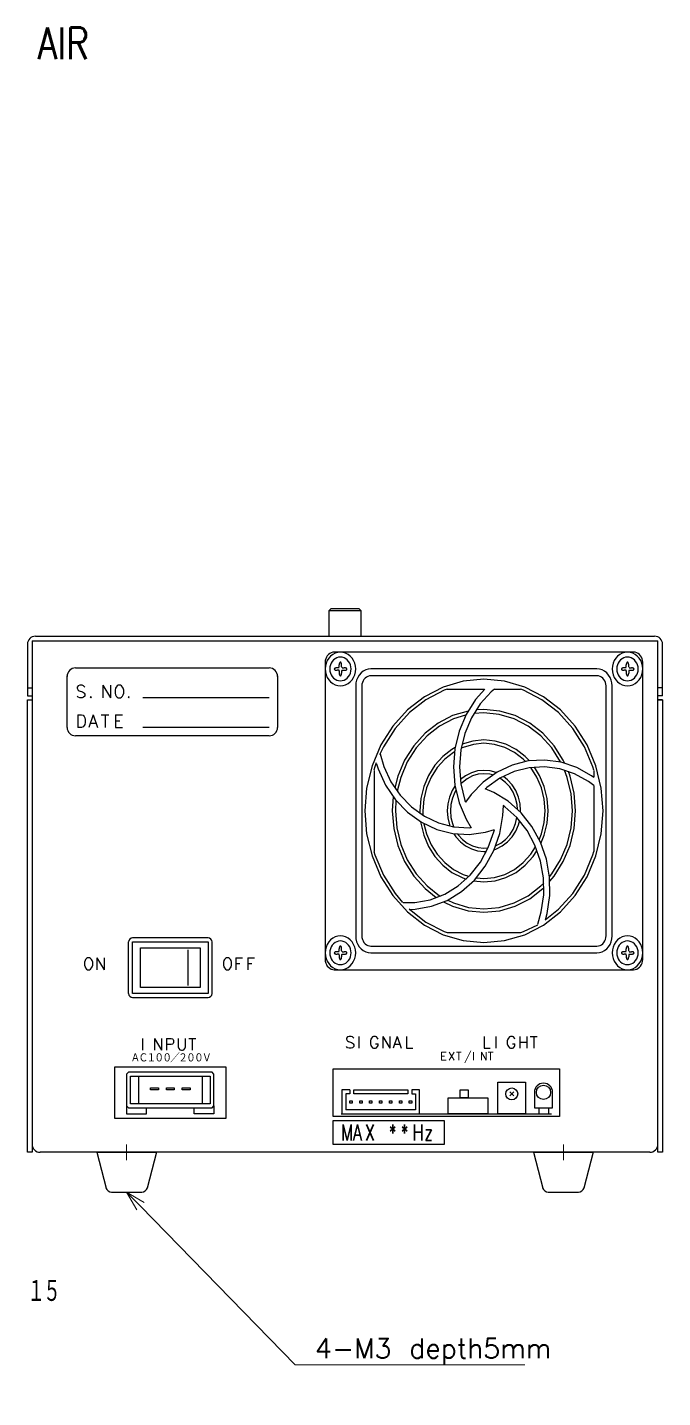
# Model space of a CAD drawing. Header units: millimetres. Extents: x 239 to 954, y 207 to 627.
# Drawn here: x 793.7 to 953.7, y 206.8 to 551.9 of the extents above; entities that cross this region are included whole.
import ezdxf
from ezdxf import colors
from ezdxf.entities.mleader import LeaderData, LeaderLine
from ezdxf.math import Vec2, Vec3

# ---------------------------------------------------------------- set-up
doc = ezdxf.new("R2010")
doc.units = ezdxf.units.MM
doc.layers.get('0').update_dxf_attribs({"lineweight": 30})
doc.layers.add('0 @ 2', color=7, linetype='Continuous', lineweight=30)
doc.layers.add('寸法', color=7, linetype='Continuous', lineweight=15)
doc.styles.add('BIGFONT', font='txt.shx', dxfattribs={"bigfont": 'bigfont'})
doc.styles.get("Standard").update_dxf_attribs({"font": 'txt', "bigfont": 'extfont2.shx'})

# ---------------------------------------------------------------- blocks, each defined once
blk = doc.blocks.new('A$C21952419')
for p, q in [((631, 136.5), (631.5, 137)), ((631, 136.5), (639, 136.5)), ((631, 130), (631, 136.5)), ((631.5, 137), (638.5, 137)), ((638.5, 137), (639, 136.5)), ((639, 136.5), (639, 130)), ((555, 128), (555, 115)), ((556.2, 128.8006), (556.2, 114)), ((556.2, 128.8), (713.8, 128.8)), ((557, 130), (713, 130)), ((713.8, 114), (713.8, 128.8)), ((715, 115), (715, 128)), ((707.6923, 126), (632.3077, 126)), ((567.12, 122), (615.88, 122)), ((630, 123.4468), (630, 48.5532)), ((633.4992, 122.0197), (632.9886, 122.0197)), ((633.4992, 121.4043), (632.9886, 121.4043)), ((633.3846, 122.0851), (633.5385, 122.2553)), ((633.3846, 121.4043), (633.5385, 121.2341)), ((633.5385, 122.2553), (633.5385, 122.7659)), ((633.5385, 121.2341), (633.5385, 120.7235)), ((634.3077, 122.0851), (634.1538, 122.2553)), ((634.3077, 121.4043), (634.1538, 121.2341)), ((634.1539, 122.2553), (634.1539, 122.7659)), ((634.1539, 121.2341), (634.1539, 120.7235)), ((634.3077, 122.0197), (634.8183, 122.0197)), ((634.3077, 121.4043), (634.8183, 121.4043)), ((698.4615, 121.7447), (641.5385, 121.7447)), ((705.8069, 122.0197), (705.2963, 122.0197)), ((705.8069, 121.4043), (705.2963, 121.4043)), ((705.6923, 122.0851), (705.8462, 122.2553)), ((705.6923, 121.4043), (705.8462, 121.2341)), ((705.8462, 122.2553), (705.8462, 122.7659)), ((705.8462, 121.2341), (705.8462, 120.7235)), ((706.6154, 122.0851), (706.4615, 122.2553)), ((706.6154, 121.4043), (706.4615, 121.2341)), ((706.4616, 122.2553), (706.4616, 122.7659)), ((706.4616, 121.2341), (706.4616, 120.7235)), ((706.6154, 122.0197), (707.126, 122.0197)), ((706.6154, 121.4043), (707.126, 121.4043)), ((710, 48.5532), (710, 123.4468)), ((565, 107), (565, 120)), ((618, 120), (618, 107)), ((637.6923, 117.4894), (637.6923, 54.5106)), ((639.2308, 117.4894), (639.2308, 54.5106)), ((698.4615, 120.0426), (641.5385, 120.0426)), ((700.7692, 54.5106), (700.7692, 117.4894)), ((702.3077, 54.5106), (702.3077, 117.4894)), ((555, 117), (556.2, 117)), ((555, 115), (556.2, 115)), ((555, 114), (556.2, 114)), ((555, 114), (556.2, 114)), ((555, 0), (555, 114)), ((556.2, 114), (556.2, 0)), ((615.88, 114.46), (584.08, 114.46)), ((660.7692, 116.6383), (670.1538, 116.6383)), ((672.6923, 116.6383), (679.2308, 116.6383)), ((715, 117), (713.8, 117)), ((715, 115), (713.8, 115)), ((715, 114), (713.8, 114)), ((713.8, 114), (715, 114)), ((713.8, 0), (713.8, 114)), ((715, 114), (715, 0)), ((615.88, 107.04), (584.08, 107.04)), ((615.88, 104.92), (567.12, 104.92)), ((642.3077, 96.2128), (642.3077, 75.7872)), ((697.6923, 96.2128), (697.6923, 94.5106)), ((697.6923, 92.383), (697.6923, 75.7872)), ((660.7692, 55.3617), (679.2308, 55.3617)), ((580.5, 40), (580.5, 53)), ((600.5, 54), (581.5, 54)), ((581.5, 40), (581.5, 53)), ((581.5, 53), (600.5, 53)), ((600.5, 53), (600.5, 40)), ((601.5, 40), (601.5, 53)), ((641.5385, 51.9574), (698.4615, 51.9574)), ((583.5, 41.5), (583.5, 51.5)), ((583.5, 51.5), (598.5, 51.5)), ((595.5, 42), (595.5, 51)), ((598.5, 51.5), (598.5, 41.5)), ((633.4992, 50.5303), (632.9886, 50.5303)), ((633.4992, 49.9149), (632.9886, 49.9149)), ((633.3846, 50.5957), (633.5385, 50.7659)), ((633.3846, 49.9149), (633.5385, 49.7447)), ((633.5385, 50.7659), (633.5385, 51.2765)), ((633.5385, 49.7447), (633.5385, 49.2341)), ((634.3077, 50.5957), (634.1538, 50.7659)), ((634.3077, 49.9149), (634.1538, 49.7447)), ((634.1539, 50.7659), (634.1539, 51.2765)), ((634.1539, 49.7447), (634.1539, 49.2341)), ((634.3077, 50.5303), (634.8183, 50.5303)), ((634.3077, 49.9149), (634.8183, 49.9149)), ((641.5385, 50.2553), (698.4615, 50.2553)), ((705.8069, 50.5303), (705.2963, 50.5303)), ((705.8069, 49.9149), (705.2963, 49.9149)), ((705.6923, 50.5957), (705.8462, 50.7659)), ((705.6923, 49.9149), (705.8462, 49.7447)), ((705.8462, 50.7659), (705.8462, 51.2765)), ((705.8462, 49.7447), (705.8462, 49.2341)), ((706.6154, 50.5957), (706.4615, 50.7659)), ((706.6154, 49.9149), (706.4615, 49.7447)), ((706.4616, 50.7659), (706.4616, 51.2765)), ((706.4616, 49.7447), (706.4616, 49.2341)), ((706.6154, 50.5303), (707.126, 50.5303)), ((706.6154, 49.9149), (707.126, 49.9149)), ((632.3077, 46), (707.6923, 46)), ((598.5, 41.5), (583.5, 41.5)), ((600.5, 40), (581.5, 40)), ((581.5, 39), (600.5, 39)), ((577, 21.5), (605, 21.5)), ((577, 8.5), (577, 21.5)), ((605, 21.5), (605, 8.5)), ((632, 21), (689, 21)), ((632, 9), (632, 21)), ((689, 21), (689, 9)), ((580.5, 20.2), (580, 19.7)), ((580, 19.7), (580, 11.7)), ((601.5, 20.2), (580.5, 20.2)), ((581, 19.2), (601, 19.2)), ((581, 12.2), (581, 19.2)), ((583, 19.2), (583, 12.2)), ((599, 19.2), (599, 12.2)), ((601, 19.2), (601, 12.2)), ((602, 19.7), (601.5, 20.2)), ((602, 11.7), (602, 19.7)), ((673.5, 9.7), (673.5, 17.7)), ((673.5, 17.7), (680.5, 17.7)), ((680.5, 17.7), (680.5, 9.7)), ((586, 16.2), (588, 16.2)), ((586, 15.7), (586, 16.2)), ((588, 15.7), (586, 15.7)), ((588, 16.2), (588, 15.7)), ((590, 16.2), (592, 16.2)), ((590, 15.7), (590, 16.2)), ((592, 15.7), (590, 15.7)), ((592, 16.2), (592, 15.7)), ((594, 16.2), (596, 16.2)), ((594, 15.7), (594, 16.2)), ((596, 15.7), (594, 15.7)), ((596, 16.2), (596, 15.7)), ((636.2, 15.7), (634.2, 15.7)), ((634.2, 15.7), (634.2, 9.7)), ((636.2, 14.7), (635.2, 14.7)), ((635.2, 14.7), (635.2, 10.7)), ((636.2, 15.7), (636.2, 14.7)), ((637.2, 14.7), (637.2, 15.7)), ((637.2, 15.7), (650.8, 15.7)), ((650.8, 14.7), (637.2, 14.7)), ((650.8, 15.7), (650.8, 14.7)), ((651.8, 15.7), (651.8, 14.7)), ((653.8, 15.7), (651.8, 15.7)), ((651.8, 14.7), (652.8, 14.7)), ((652.8, 14.7), (652.8, 10.7)), ((653.8, 9.7), (653.8, 15.7)), ((664, 15.7), (666, 15.7)), ((664, 13.7), (664, 15.7)), ((666, 15.7), (666, 13.7)), ((676.5, 15.2), (677.5, 14.2)), ((677.5, 15.2), (676.5, 14.2)), ((682.7, 15.1), (682.7, 11.2)), ((687.3, 11.2), (687.3, 15.1)), ((580, 11.7), (580.5, 11.2)), ((580, 11.7), (580, 9.7)), ((580.5, 11.2), (601.5, 11.2)), ((601, 12.2), (581, 12.2)), ((585, 9.7), (585, 11.2)), ((597, 9.7), (597, 11.2)), ((601.5, 11.2), (602, 11.7)), ((602, 11.7), (602, 9.7)), ((652.8, 10.7), (635.2, 10.7)), ((636.2, 12.4), (636.2, 13)), ((636.2, 13), (636.8, 13)), ((636.8, 12.4), (636.2, 12.4)), ((636.8, 13), (636.8, 12.4)), ((638.7, 12.4), (638.7, 13)), ((638.7, 13), (639.3, 13)), ((639.3, 12.4), (638.7, 12.4)), ((639.3, 13), (639.3, 12.4)), ((641.2, 12.4), (641.2, 13)), ((641.2, 13), (641.8, 13)), ((641.8, 12.4), (641.2, 12.4)), ((641.8, 13), (641.8, 12.4)), ((643.7, 12.4), (643.7, 13)), ((643.7, 13), (644.3, 13)), ((644.3, 12.4), (643.7, 12.4)), ((644.3, 13), (644.3, 12.4)), ((646.2, 12.4), (646.2, 13)), ((646.2, 13), (646.8, 13)), ((646.8, 12.4), (646.2, 12.4)), ((646.8, 13), (646.8, 12.4)), ((648.7, 12.4), (648.7, 13)), ((648.7, 13), (649.3, 13)), ((649.3, 12.4), (648.7, 12.4)), ((649.3, 13), (649.3, 12.4)), ((651.2, 12.4), (651.2, 13)), ((651.2, 13), (651.8, 13)), ((651.8, 12.4), (651.2, 12.4)), ((651.8, 13), (651.8, 12.4)), ((661, 13.7), (671, 13.7)), ((661, 9.7), (661, 13.7)), ((666, 13.7), (664, 13.7)), ((671, 13.7), (671, 9.7)), ((682.7, 11.2), (687.3, 11.2)), ((683.8, 11.2), (683.8, 9.7)), ((686.3, 11.2), (686.3, 9.7)), ((605, 8.5), (577, 8.5)), ((580, 9.7), (585, 9.7)), ((602, 9.7), (597, 9.7)), ((689, 9), (632, 9)), ((632, 8), (660, 8)), ((632, 2), (632, 8)), ((634, 9.7), (687, 9.7)), ((634.3, 9.7), (653.8, 9.7)), ((660, 8), (660, 2)), ((671, 9.7), (661, 9.7)), ((680.5, 9.7), (673.5, 9.7)), ((556.2, 0), (555, 0)), ((711.8, 0), (558.2, 0)), ((572.5, 0), (587.5, 0)), ((572.5, 0), (574.8, -9)), ((587.5, 0), (585.2, -9)), ((660, 2), (632, 2)), ((682.5, 0), (697.5, 0)), ((682.5, 0), (684.8, -9)), ((697.5, 0), (695.2, -9)), ((715, 0), (713.8, 0)), ((576.2, -10), (583.8, -10)), ((686.2, -10), (693.8, -10))]:
    blk.add_line(p, q)
for points in [[(632.3077, 126), (631.907, 125.9612), (631.5184, 125.846), (631.1538, 125.658), (630.8243, 125.4026), (630.5399, 125.088), (630.3092, 124.7234), (630.1392, 124.3201), (630.0351, 123.8901), (630, 123.4468)], [(637.6923, 121.7447), (637.6338, 122.4836), (637.4604, 123.2001), (637.177, 123.8723), (636.7925, 124.4799), (636.3184, 125.0044), (635.7692, 125.4299), (635.1616, 125.7434), (634.514, 125.9353), (633.8462, 126), (633.1783, 125.9353), (632.5307, 125.7434), (631.9231, 125.4299), (631.3739, 125.0044), (630.8998, 124.4799), (630.5153, 123.8723), (630.2319, 123.2001), (630.0585, 122.4836), (630, 121.7447), (630.0585, 121.0058), (630.2319, 120.2893), (630.5153, 119.617), (630.8998, 119.0095), (631.3739, 118.485), (631.9231, 118.0595), (632.5307, 117.746), (633.1783, 117.5541), (633.8462, 117.4894), (634.514, 117.5541), (635.1616, 117.746), (635.7692, 118.0595), (636.3184, 118.485), (636.7925, 119.0095), (637.177, 119.617), (637.4604, 120.2893), (637.6338, 121.0058), (637.6923, 121.7447)], [(633.8462, 118.766), (634.3137, 118.8113), (634.767, 118.9456), (635.1923, 119.1651), (635.5768, 119.4628), (635.9086, 119.83), (636.1778, 120.2553), (636.3761, 120.7259), (636.4975, 121.2274), (636.5385, 121.7447), (636.4975, 122.262), (636.3761, 122.7635), (636.1778, 123.2341), (635.9086, 123.6594), (635.5768, 124.0266), (635.1923, 124.3243), (634.767, 124.5438), (634.3137, 124.6781), (633.8462, 124.7234), (633.3786, 124.6781), (632.9253, 124.5438), (632.5, 124.3243), (632.1155, 124.0266), (631.7837, 123.6594), (631.5145, 123.2341), (631.3162, 122.7635), (631.1948, 122.262), (631.1538, 121.7447), (631.1948, 121.2274), (631.3162, 120.7259), (631.5145, 120.2553), (631.7837, 119.83), (632.1155, 119.4628), (632.5, 119.1651), (632.9253, 118.9456), (633.3786, 118.8113), (633.8462, 118.766)], [(710, 121.7447), (709.9415, 122.4836), (709.7681, 123.2001), (709.4847, 123.8723), (709.1002, 124.4799), (708.6261, 125.0044), (708.0769, 125.4299), (707.4693, 125.7434), (706.8217, 125.9353), (706.1539, 126), (705.486, 125.9353), (704.8384, 125.7434), (704.2308, 125.4299), (703.6816, 125.0044), (703.2075, 124.4799), (702.823, 123.8723), (702.5396, 123.2001), (702.3662, 122.4836), (702.3077, 121.7447), (702.3662, 121.0058), (702.5396, 120.2893), (702.823, 119.617), (703.2075, 119.0095), (703.6816, 118.485), (704.2308, 118.0595), (704.8384, 117.746), (705.486, 117.5541), (706.1539, 117.4894), (706.8217, 117.5541), (707.4693, 117.746), (708.0769, 118.0595), (708.6261, 118.485), (709.1002, 119.0095), (709.4847, 119.617), (709.7681, 120.2893), (709.9415, 121.0058), (710, 121.7447)], [(706.1539, 118.766), (706.6214, 118.8113), (707.0747, 118.9456), (707.5, 119.1651), (707.8845, 119.4628), (708.2163, 119.83), (708.4855, 120.2553), (708.6838, 120.7259), (708.8052, 121.2274), (708.8462, 121.7447), (708.8052, 122.262), (708.6838, 122.7635), (708.4855, 123.2341), (708.2163, 123.6594), (707.8845, 124.0266), (707.5, 124.3243), (707.0747, 124.5438), (706.6214, 124.6781), (706.1539, 124.7234), (705.6863, 124.6781), (705.233, 124.5438), (704.8077, 124.3243), (704.4232, 124.0266), (704.0914, 123.6594), (703.8222, 123.2341), (703.6239, 122.7635), (703.5025, 122.262), (703.4615, 121.7447), (703.5025, 121.2274), (703.6239, 120.7259), (703.8222, 120.2553), (704.0914, 119.83), (704.4232, 119.4628), (704.8077, 119.1651), (705.233, 118.9456), (705.6863, 118.8113), (706.1539, 118.766)], [(710, 123.4468), (709.9649, 123.8901), (709.8608, 124.3201), (709.6908, 124.7234), (709.4601, 125.088), (709.1757, 125.4026), (708.8462, 125.658), (708.4816, 125.846), (708.093, 125.9612), (707.6923, 126)], [(632.9886, 122.0197), (632.9292, 122.0185), (632.8703, 122.015), (632.8123, 122.0092), (632.7557, 122.0012), (632.7008, 121.9909), (632.6481, 121.9785), (632.598, 121.9641), (632.5509, 121.9477), (632.5071, 121.9296), (632.467, 121.9098), (632.4309, 121.8885), (632.3989, 121.8659), (632.3715, 121.8421), (632.3487, 121.8172), (632.3309, 121.7917), (632.3181, 121.7655), (632.3103, 121.7388), (632.3077, 121.712), (632.3103, 121.6852), (632.3181, 121.6585), (632.3309, 121.6323), (632.3487, 121.6068), (632.3715, 121.5819), (632.3989, 121.5582), (632.4309, 121.5355), (632.467, 121.5142), (632.5071, 121.4944), (632.5509, 121.4763), (632.598, 121.4599), (632.6481, 121.4455), (632.7008, 121.4331), (632.7557, 121.4228), (632.8123, 121.4148), (632.8703, 121.409), (632.9292, 121.4055), (632.9886, 121.4043)], [(634.1539, 122.7659), (634.1527, 122.8253), (634.1492, 122.8842), (634.1434, 122.9422), (634.1354, 122.9988), (634.1251, 123.0537), (634.1127, 123.1064), (634.0983, 123.1565), (634.0819, 123.2036), (634.0638, 123.2474), (634.044, 123.2875), (634.0227, 123.3236), (634.0001, 123.3556), (633.9763, 123.383), (633.9514, 123.4058), (633.9259, 123.4236), (633.8997, 123.4364), (633.873, 123.4442), (633.8462, 123.4468), (633.8194, 123.4442), (633.7927, 123.4364), (633.7665, 123.4236), (633.741, 123.4058), (633.7161, 123.383), (633.6924, 123.3556), (633.6697, 123.3236), (633.6484, 123.2875), (633.6286, 123.2474), (633.6105, 123.2036), (633.5941, 123.1565), (633.5797, 123.1064), (633.5673, 123.0537), (633.557, 122.9988), (633.549, 122.9422), (633.5432, 122.8842), (633.5397, 122.8253), (633.5385, 122.7659)], [(634.8183, 121.4043), (634.8777, 121.4055), (634.9366, 121.409), (634.9946, 121.4148), (635.0512, 121.4228), (635.1061, 121.4331), (635.1588, 121.4455), (635.2089, 121.4599), (635.256, 121.4763), (635.2998, 121.4944), (635.3399, 121.5142), (635.376, 121.5355), (635.408, 121.5582), (635.4354, 121.5819), (635.4582, 121.6068), (635.476, 121.6323), (635.4888, 121.6585), (635.4966, 121.6852), (635.4992, 121.712), (635.4966, 121.7388), (635.4888, 121.7655), (635.476, 121.7917), (635.4582, 121.8172), (635.4354, 121.8421), (635.408, 121.8659), (635.376, 121.8885), (635.3399, 121.9098), (635.2998, 121.9296), (635.256, 121.9477), (635.2089, 121.9641), (635.1588, 121.9785), (635.1061, 121.9909), (635.0512, 122.0012), (634.9946, 122.0092), (634.9366, 122.015), (634.8777, 122.0185), (634.8183, 122.0197)], [(641.5385, 121.7447), (640.8706, 121.68), (640.223, 121.4881), (639.6154, 121.1746), (639.0662, 120.7491), (638.5922, 120.2246), (638.2076, 119.617), (637.9242, 118.9448), (637.7508, 118.2283), (637.6923, 117.4894)], [(702.3077, 117.4894), (702.2492, 118.2283), (702.0758, 118.9448), (701.7924, 119.617), (701.4078, 120.2246), (700.9338, 120.7491), (700.3846, 121.1746), (699.777, 121.4881), (699.1294, 121.68), (698.4615, 121.7447)], [(705.2963, 122.0197), (705.2369, 122.0185), (705.178, 122.015), (705.12, 122.0092), (705.0634, 122.0012), (705.0085, 121.9909), (704.9558, 121.9785), (704.9057, 121.9641), (704.8586, 121.9477), (704.8148, 121.9296), (704.7747, 121.9098), (704.7386, 121.8885), (704.7066, 121.8659), (704.6792, 121.8421), (704.6564, 121.8172), (704.6386, 121.7917), (704.6258, 121.7655), (704.618, 121.7388), (704.6154, 121.712), (704.618, 121.6852), (704.6258, 121.6585), (704.6386, 121.6323), (704.6564, 121.6068), (704.6792, 121.5819), (704.7066, 121.5582), (704.7386, 121.5355), (704.7747, 121.5142), (704.8148, 121.4944), (704.8586, 121.4763), (704.9057, 121.4599), (704.9558, 121.4455), (705.0085, 121.4331), (705.0634, 121.4228), (705.12, 121.4148), (705.178, 121.409), (705.2369, 121.4055), (705.2963, 121.4043)], [(706.4616, 122.7659), (706.4604, 122.8253), (706.4569, 122.8842), (706.4511, 122.9422), (706.4431, 122.9988), (706.4328, 123.0537), (706.4204, 123.1064), (706.406, 123.1565), (706.3896, 123.2036), (706.3715, 123.2474), (706.3517, 123.2875), (706.3304, 123.3236), (706.3078, 123.3556), (706.284, 123.383), (706.2591, 123.4058), (706.2336, 123.4236), (706.2074, 123.4364), (706.1807, 123.4442), (706.1539, 123.4468), (706.1271, 123.4442), (706.1004, 123.4364), (706.0742, 123.4236), (706.0487, 123.4058), (706.0238, 123.383), (706.0001, 123.3556), (705.9774, 123.3236), (705.9561, 123.2875), (705.9363, 123.2474), (705.9182, 123.2036), (705.9018, 123.1565), (705.8874, 123.1064), (705.875, 123.0537), (705.8647, 122.9988), (705.8567, 122.9422), (705.8509, 122.8842), (705.8474, 122.8253), (705.8462, 122.7659)], [(707.126, 121.4043), (707.1854, 121.4055), (707.2443, 121.409), (707.3023, 121.4148), (707.3589, 121.4228), (707.4138, 121.4331), (707.4665, 121.4455), (707.5166, 121.4599), (707.5637, 121.4763), (707.6075, 121.4944), (707.6476, 121.5142), (707.6837, 121.5355), (707.7157, 121.5582), (707.7431, 121.5819), (707.7659, 121.6068), (707.7837, 121.6323), (707.7965, 121.6585), (707.8043, 121.6852), (707.8069, 121.712), (707.8043, 121.7388), (707.7965, 121.7655), (707.7837, 121.7917), (707.7659, 121.8172), (707.7431, 121.8421), (707.7157, 121.8659), (707.6837, 121.8885), (707.6476, 121.9098), (707.6075, 121.9296), (707.5637, 121.9477), (707.5166, 121.9641), (707.4665, 121.9785), (707.4138, 121.9909), (707.3589, 122.0012), (707.3023, 122.0092), (707.2443, 122.015), (707.1854, 122.0185), (707.126, 122.0197)], [(633.5385, 120.7235), (633.5397, 120.6641), (633.5432, 120.6052), (633.549, 120.5472), (633.557, 120.4906), (633.5673, 120.4357), (633.5797, 120.383), (633.5941, 120.3329), (633.6105, 120.2858), (633.6286, 120.242), (633.6484, 120.2019), (633.6697, 120.1658), (633.6924, 120.1338), (633.7161, 120.1064), (633.741, 120.0836), (633.7665, 120.0658), (633.7927, 120.053), (633.8194, 120.0452), (633.8462, 120.0426), (633.873, 120.0452), (633.8997, 120.053), (633.9259, 120.0658), (633.9514, 120.0836), (633.9763, 120.1064), (634.0001, 120.1338), (634.0227, 120.1658), (634.044, 120.2019), (634.0638, 120.242), (634.0819, 120.2858), (634.0983, 120.3329), (634.1127, 120.383), (634.1251, 120.4357), (634.1354, 120.4906), (634.1434, 120.5472), (634.1492, 120.6052), (634.1527, 120.6641), (634.1539, 120.7235)], [(641.5385, 120.0426), (641.1378, 120.0037), (640.7492, 119.8886), (640.3846, 119.7005), (640.0551, 119.4452), (639.7707, 119.1306), (639.5399, 118.766), (639.3699, 118.3626), (639.2658, 117.9327), (639.2308, 117.4894)], [(700, 86), (699.5442, 91.7637), (698.1908, 97.3522), (695.9808, 102.5957), (692.9813, 107.3351), (689.2836, 111.4261), (685, 114.7447), (680.2606, 117.1898), (675.2095, 118.6872), (670, 119.1915), (664.7905, 118.6872), (659.7394, 117.1898), (655, 114.7447), (650.7164, 111.4261), (647.0187, 107.3351), (644.0192, 102.5957), (641.8092, 97.3522), (640.4558, 91.7637), (640, 86), (640.4558, 80.2363), (641.8092, 74.6478), (644.0192, 69.4043), (647.0187, 64.6649), (650.7164, 60.5739), (655, 57.2553), (659.7394, 54.8102), (664.7905, 53.3128), (670, 52.8085), (675.2095, 53.3128), (680.2606, 54.8102), (685, 57.2553), (689.2836, 60.5739), (692.9813, 64.6649), (695.9808, 69.4043), (698.1908, 74.6478), (699.5442, 80.2363), (700, 86)], [(700.7692, 117.4894), (700.7342, 117.9327), (700.6301, 118.3626), (700.4601, 118.766), (700.2293, 119.1306), (699.9449, 119.4452), (699.6154, 119.7005), (699.2508, 119.8886), (698.8622, 120.0037), (698.4615, 120.0426)], [(705.8462, 120.7235), (705.8474, 120.6641), (705.8509, 120.6052), (705.8567, 120.5472), (705.8647, 120.4906), (705.875, 120.4357), (705.8874, 120.383), (705.9018, 120.3329), (705.9182, 120.2858), (705.9363, 120.242), (705.9561, 120.2019), (705.9774, 120.1658), (706.0001, 120.1338), (706.0238, 120.1064), (706.0487, 120.0836), (706.0742, 120.0658), (706.1004, 120.053), (706.1271, 120.0452), (706.1539, 120.0426), (706.1807, 120.0452), (706.2074, 120.053), (706.2336, 120.0658), (706.2591, 120.0836), (706.284, 120.1064), (706.3078, 120.1338), (706.3304, 120.1658), (706.3517, 120.2019), (706.3715, 120.242), (706.3896, 120.2858), (706.406, 120.3329), (706.4204, 120.383), (706.4328, 120.4357), (706.4431, 120.4906), (706.4511, 120.5472), (706.4569, 120.6052), (706.4604, 120.6641), (706.4616, 120.7235)], [(660.7249, 116.6692), (660.0025, 116.39), (655.3846, 114.0077), (651.2108, 110.7742), (647.6079, 106.788), (644.6854, 102.1702), (643.7052, 100.1264)], [(670.1977, 116.6702), (667.8866, 114.0225), (665.5025, 110.2553), (663.7458, 106.0873), (662.67, 101.6452), (662.3077, 97.0638), (662.67, 92.4825), (663.7458, 88.0403), (665.5025, 83.8723), (666.7645, 81.7057)], [(672.6356, 116.6968), (671.8148, 115.9705), (669.0652, 112.9283), (666.8348, 109.4043), (665.1915, 105.5052), (664.1851, 101.3496), (663.8462, 97.0638), (664.1851, 92.778), (665.1915, 88.6225), (665.3278, 88.219)], [(697.7202, 96.2618), (697.4679, 97.0611), (695.3146, 102.1702), (692.3921, 106.788), (688.7892, 110.7742), (684.6154, 114.0077), (679.9975, 116.39), (679.2751, 116.6692)], [(665.9928, 111.144), (662.1072, 109.9922), (658.4615, 108.1113), (655.1665, 105.5586), (652.3221, 102.4116), (650.0148, 98.766), (648.3148, 94.7324), (647.5328, 91.8302)], [(689.3578, 98.2657), (689.319, 98.3404), (687.0887, 101.8645), (684.3391, 104.9066), (681.1538, 107.3742), (677.6297, 109.1924), (673.8737, 110.3059), (670, 110.6809), (667.5134, 110.5271)], [(690.3187, 98.1043), (689.9852, 98.766), (687.6779, 102.4116), (684.8335, 105.5586), (681.5385, 108.1113), (677.8928, 109.9922), (674.0072, 111.144), (670, 111.5319), (668.1091, 111.446)], [(665.362, 110.1415), (662.3703, 109.1924), (658.8462, 107.3742), (655.6609, 104.9066), (652.9113, 101.8645), (650.681, 98.3404), (649.0376, 94.4414), (648.1479, 90.9628)], [(681.4822, 98.5713), (680.3835, 99.691), (678.0769, 101.4779), (675.5249, 102.7945), (672.8051, 103.6009), (670, 103.8723), (667.1949, 103.6009), (664.4751, 102.7945)], [(643.8469, 100.3401), (644.7802, 97.1906), (646.5455, 93.3574), (648.8856, 89.9215), (651.7295, 86.9875), (654.9906, 84.6443), (658.57, 82.9634), (662.3588, 81.9956), (666.242, 81.7705), (666.7865, 81.7988)], [(662.767, 101.9806), (661.9231, 101.4779), (659.6165, 99.691), (657.6255, 97.4881), (656.0104, 94.9362), (654.8204, 92.1127), (654.0915, 89.1035), (653.8462, 86), (653.8532, 85.4698)], [(662.6119, 100.9301), (662.3077, 100.7409), (660.1109, 99.0391), (658.2147, 96.9411), (656.6765, 94.5106), (655.5432, 91.8216), (654.8491, 88.9557), (654.6154, 86), (654.6441, 84.9609)], [(680.4923, 98.4486), (679.8891, 99.0391), (677.6923, 100.7409), (675.2618, 101.9948), (672.6715, 102.7627), (670, 103.0213), (667.3285, 102.7627), (664.7382, 101.9948), (664.3116, 101.8151)], [(642.8786, 98.0626), (642.5321, 97.0611), (642.2798, 96.2618)], [(642.9165, 97.8468), (643.3537, 96.553), (645.2408, 92.4554), (647.7423, 88.7826), (650.7823, 85.6462), (654.2684, 83.1414), (658.0946, 81.3445), (662.1447, 80.31), (666.2957, 80.0694), (670.4214, 80.6298), (672.6342, 81.2744)], [(697.6462, 94.4414), (697.1212, 94.815), (693.4175, 96.9028), (689.4425, 98.2474), (685.3168, 98.8078), (681.1658, 98.5671), (677.1158, 97.5327), (673.2895, 95.7357), (669.8035, 93.231), (666.7635, 90.0946), (665.3654, 88.2081)], [(697.6597, 92.3574), (696.3059, 93.3715), (692.8412, 95.3246), (689.1226, 96.5825), (685.2632, 97.1067), (681.38, 96.8816), (677.5912, 95.9138), (674.0118, 94.2329), (670.7506, 91.8897), (670.3554, 91.54)], [(683.909, 78.7258), (684.4568, 80.1784), (685.1509, 83.0443), (685.3846, 86), (685.1509, 88.9557), (684.4568, 91.8216), (683.3235, 94.5106), (681.8198, 96.8955)], [(684.3546, 77.8029), (685.1796, 79.8873), (685.9085, 82.8965), (686.1538, 86), (685.9085, 89.1035), (685.1796, 92.1127), (683.9896, 94.9362), (682.712, 97.0279)], [(673.0661, 95.6329), (671.6029, 96.0576), (670, 96.2128), (668.3971, 96.0576), (666.8429, 95.5969), (665.3846, 94.8445), (664.1161, 93.8691)], [(672.1615, 95.0511), (671.4693, 95.2195), (670, 95.3617), (668.5307, 95.2195), (667.106, 94.7971), (665.7692, 94.1075), (664.561, 93.1715), (664.1648, 92.7795)], [(678.4558, 86.3431), (678.333, 87.6256), (677.9512, 89.2019), (677.3279, 90.6809), (676.4819, 92.0176), (675.439, 93.1715), (674.2308, 94.1075), (674.0375, 94.2272)], [(679.2252, 85.6436), (679.2308, 86), (679.0905, 87.7734), (678.6741, 89.4929), (677.9941, 91.1064), (677.0712, 92.5647), (675.9335, 93.8234), (674.9188, 94.642)], [(686.5256, 69.4214), (687.0887, 70.1355), (689.319, 73.6596), (690.9624, 77.5586), (691.9688, 81.7142), (692.3077, 86), (691.9688, 90.2858), (690.9624, 94.4414), (690.2992, 96.235)], [(686.6002, 68.264), (687.6779, 69.5884), (689.9852, 73.234), (691.6852, 77.2676), (692.7263, 81.5665), (693.0769, 86), (692.7263, 90.4335), (691.6852, 94.7324), (691.2738, 95.894)], [(662.6964, 92.2454), (662.0059, 91.1064), (661.3259, 89.4929), (660.9095, 87.7734), (660.7692, 86), (660.9095, 84.2266), (661.3259, 82.5071), (661.4354, 82.1907)], [(662.9197, 91.1261), (662.6721, 90.6809), (662.0488, 89.2019), (661.667, 87.6256), (661.5385, 86), (661.667, 84.3744), (662.0488, 82.7981), (662.3188, 82.0732)], [(685.5345, 58.5716), (685.9425, 60.1664), (686.5927, 64.7086), (686.5202, 69.3068), (685.727, 73.8212), (684.2374, 78.1146), (682.0965, 82.0565), (679.3695, 85.5273), (676.1392, 88.4215), (672.5037, 90.6511), (670.3316, 91.5832)], [(647.1533, 89.5974), (646.9231, 86), (647.2737, 81.5665), (648.3148, 77.2676), (650.0148, 73.234), (652.3221, 69.5884), (655.1665, 66.4414), (657.9767, 64.2072)], [(647.827, 88.7083), (647.6923, 86), (648.0312, 81.7142), (649.0376, 77.5586), (650.681, 73.6596), (652.9113, 70.1355), (655.6609, 67.0934), (658.8462, 64.6258), (659.0152, 64.5189)], [(651.1738, 61.1766), (652.7124, 61.2405), (656.8178, 61.9599), (660.748, 63.4572), (664.3835, 65.6867), (667.6138, 68.5809), (670.3408, 72.0517), (672.4817, 75.9937), (673.9713, 80.2871), (674.7645, 84.8014), (674.8945, 87.3751)], [(683.5458, 57.4634), (684.4497, 60.5782), (685.058, 64.8274), (684.9901, 69.1289), (684.2482, 73.352), (682.8546, 77.3684), (680.8519, 81.0561), (678.3008, 84.303), (675.2789, 87.0104), (674.8234, 87.3414)], [(654.0363, 83.2658), (654.0915, 82.8965), (654.8204, 79.8873), (656.0104, 77.0638), (657.6255, 74.5119), (659.6165, 72.309), (661.9231, 70.5221), (664.4751, 69.2055), (665.5203, 68.8286)], [(672.6062, 76.2027), (673.1571, 76.4031), (674.6154, 77.1555), (675.9335, 78.1766), (677.0712, 79.4353), (677.9941, 80.8936), (678.6741, 82.5071), (678.9327, 83.4257)], [(673.0462, 77.266), (674.2308, 77.8925), (675.439, 78.8285), (676.4819, 79.9824), (677.3279, 81.3191), (677.9512, 82.7981), (678.3198, 84.294)], [(649.6871, 62.9244), (652.605, 62.9385), (656.4456, 63.6115), (660.1223, 65.0122), (663.5232, 67.0979), (666.5452, 69.8053), (669.0962, 73.0522), (671.0989, 76.7398), (672.4925, 80.7563), (672.6165, 81.2546)], [(654.8981, 82.7522), (655.5432, 80.1784), (656.6765, 77.4894), (658.2147, 75.0589), (660.1109, 72.9609), (662.3077, 71.2591), (664.7382, 70.0052), (666.148, 69.5209)], [(662.3745, 80.2449), (662.9288, 79.4353), (664.0665, 78.1766), (665.3846, 77.1555), (666.8429, 76.4031), (668.3971, 75.9424), (670, 75.7872), (670.6278, 75.8109)], [(663.3688, 80.185), (663.5181, 79.9824), (664.561, 78.8285), (665.7692, 77.8925), (667.106, 77.2029), (668.5307, 76.7805), (670, 76.6383), (671.0752, 76.7142)], [(667.3895, 68.3626), (670, 68.1277), (672.8051, 68.3991), (675.5249, 69.2055), (678.0769, 70.5221), (680.3835, 72.309), (682.3745, 74.5119), (683.3605, 75.9542)], [(668.1251, 69.1056), (670, 68.9787), (672.6715, 69.2373), (675.2618, 70.0052), (677.6923, 71.2591), (679.8891, 72.9609), (681.7853, 75.0589), (683.004, 76.9047)], [(642.2798, 75.7382), (642.5321, 74.9389), (644.6854, 69.8298), (647.6079, 65.212), (649.5118, 62.9332)], [(685.4467, 58.5439), (688.7892, 61.2258), (692.3921, 65.212), (695.3146, 69.8298), (697.4679, 74.9389), (697.7202, 75.7382)], [(659.8475, 63.0717), (662.1072, 62.0078), (665.9928, 60.856), (670, 60.4681), (674.0072, 60.856), (677.8928, 62.0078), (681.5385, 63.8887), (684.8335, 66.4414), (685.0485, 66.6434)], [(660.8911, 63.4705), (662.3703, 62.8076), (666.1263, 61.6941), (670, 61.3191), (673.8737, 61.6941), (677.6297, 62.8076), (681.1538, 64.6258), (684.3391, 67.0934), (685.0708, 67.8034)], [(651.1328, 61.2986), (651.2108, 61.2258), (655.3846, 57.9923), (660.0025, 55.61), (660.7249, 55.3308)], [(679.2751, 55.3308), (679.9975, 55.61), (683.5425, 57.3398)], [(637.6923, 50.2553), (637.6338, 50.9942), (637.4604, 51.7107), (637.177, 52.3829), (636.7925, 52.9905), (636.3184, 53.515), (635.7692, 53.9405), (635.1616, 54.254), (634.514, 54.4459), (633.8462, 54.5106), (633.1783, 54.4459), (632.5307, 54.254), (631.9231, 53.9405), (631.3739, 53.515), (630.8998, 52.9905), (630.5153, 52.3829), (630.2319, 51.7107), (630.0585, 50.9942), (630, 50.2553), (630.0585, 49.5164), (630.2319, 48.7999), (630.5153, 48.1276), (630.8998, 47.5201), (631.3739, 46.9956), (631.9231, 46.5701), (632.5307, 46.2566), (633.1783, 46.0647), (633.8462, 46), (634.514, 46.0647), (635.1616, 46.2566), (635.7692, 46.5701), (636.3184, 46.9956), (636.7925, 47.5201), (637.177, 48.1276), (637.4604, 48.7999), (637.6338, 49.5164), (637.6923, 50.2553)], [(633.8462, 47.2766), (634.3137, 47.3219), (634.767, 47.4562), (635.1923, 47.6757), (635.5768, 47.9734), (635.9086, 48.3406), (636.1778, 48.7659), (636.3761, 49.2365), (636.4975, 49.738), (636.5385, 50.2553), (636.4975, 50.7726), (636.3761, 51.2741), (636.1778, 51.7447), (635.9086, 52.17), (635.5768, 52.5372), (635.1923, 52.8349), (634.767, 53.0544), (634.3137, 53.1887), (633.8462, 53.234), (633.3786, 53.1887), (632.9253, 53.0544), (632.5, 52.8349), (632.1155, 52.5372), (631.7837, 52.17), (631.5145, 51.7447), (631.3162, 51.2741), (631.1948, 50.7726), (631.1538, 50.2553), (631.1948, 49.738), (631.3162, 49.2365), (631.5145, 48.7659), (631.7837, 48.3406), (632.1155, 47.9734), (632.5, 47.6757), (632.9253, 47.4562), (633.3786, 47.3219), (633.8462, 47.2766)], [(634.1539, 51.2765), (634.1527, 51.3359), (634.1492, 51.3948), (634.1434, 51.4528), (634.1354, 51.5094), (634.1251, 51.5643), (634.1127, 51.617), (634.0983, 51.6671), (634.0819, 51.7142), (634.0638, 51.758), (634.044, 51.7981), (634.0227, 51.8342), (634.0001, 51.8662), (633.9763, 51.8936), (633.9514, 51.9164), (633.9259, 51.9342), (633.8997, 51.947), (633.873, 51.9548), (633.8462, 51.9574), (633.8194, 51.9548), (633.7927, 51.947), (633.7665, 51.9342), (633.741, 51.9164), (633.7161, 51.8936), (633.6924, 51.8662), (633.6697, 51.8342), (633.6484, 51.7981), (633.6286, 51.758), (633.6105, 51.7142), (633.5941, 51.6671), (633.5797, 51.617), (633.5673, 51.5643), (633.557, 51.5094), (633.549, 51.4528), (633.5432, 51.3948), (633.5397, 51.3359), (633.5385, 51.2765)], [(637.6923, 54.5106), (637.7508, 53.7717), (637.9242, 53.0552), (638.2076, 52.383), (638.5922, 51.7754), (639.0662, 51.2509), (639.6154, 50.8254), (640.223, 50.5119), (640.8706, 50.32), (641.5385, 50.2553)], [(639.2308, 54.5106), (639.2658, 54.0673), (639.3699, 53.6374), (639.5399, 53.234), (639.7707, 52.8694), (640.0551, 52.5548), (640.3846, 52.2995), (640.7492, 52.1114), (641.1378, 51.9963), (641.5385, 51.9574)], [(698.4615, 51.9574), (698.8622, 51.9963), (699.2508, 52.1114), (699.6154, 52.2995), (699.9449, 52.5548), (700.2293, 52.8694), (700.4601, 53.234), (700.6301, 53.6374), (700.7342, 54.0673), (700.7692, 54.5106)], [(698.4615, 50.2553), (699.1294, 50.32), (699.777, 50.5119), (700.3846, 50.8254), (700.9338, 51.2509), (701.4078, 51.7754), (701.7924, 52.383), (702.0758, 53.0552), (702.2492, 53.7717), (702.3077, 54.5106)], [(710, 50.2553), (709.9415, 50.9942), (709.7681, 51.7107), (709.4847, 52.3829), (709.1002, 52.9905), (708.6261, 53.515), (708.0769, 53.9405), (707.4693, 54.254), (706.8217, 54.4459), (706.1539, 54.5106), (705.486, 54.4459), (704.8384, 54.254), (704.2308, 53.9405), (703.6816, 53.515), (703.2075, 52.9905), (702.823, 52.3829), (702.5396, 51.7107), (702.3662, 50.9942), (702.3077, 50.2553), (702.3662, 49.5164), (702.5396, 48.7999), (702.823, 48.1276), (703.2075, 47.5201), (703.6816, 46.9956), (704.2308, 46.5701), (704.8384, 46.2566), (705.486, 46.0647), (706.1539, 46), (706.8217, 46.0647), (707.4693, 46.2566), (708.0769, 46.5701), (708.6261, 46.9956), (709.1002, 47.5201), (709.4847, 48.1276), (709.7681, 48.7999), (709.9415, 49.5164), (710, 50.2553)], [(706.1539, 47.2766), (706.6214, 47.3219), (707.0747, 47.4562), (707.5, 47.6757), (707.8845, 47.9734), (708.2163, 48.3406), (708.4855, 48.7659), (708.6838, 49.2365), (708.8052, 49.738), (708.8462, 50.2553), (708.8052, 50.7726), (708.6838, 51.2741), (708.4855, 51.7447), (708.2163, 52.17), (707.8845, 52.5372), (707.5, 52.8349), (707.0747, 53.0544), (706.6214, 53.1887), (706.1539, 53.234), (705.6863, 53.1887), (705.233, 53.0544), (704.8077, 52.8349), (704.4232, 52.5372), (704.0914, 52.17), (703.8222, 51.7447), (703.6239, 51.2741), (703.5025, 50.7726), (703.4615, 50.2553), (703.5025, 49.738), (703.6239, 49.2365), (703.8222, 48.7659), (704.0914, 48.3406), (704.4232, 47.9734), (704.8077, 47.6757), (705.233, 47.4562), (705.6863, 47.3219), (706.1539, 47.2766)], [(706.4616, 51.2765), (706.4604, 51.3359), (706.4569, 51.3948), (706.4511, 51.4528), (706.4431, 51.5094), (706.4328, 51.5643), (706.4204, 51.617), (706.406, 51.6671), (706.3896, 51.7142), (706.3715, 51.758), (706.3517, 51.7981), (706.3304, 51.8342), (706.3078, 51.8662), (706.284, 51.8936), (706.2591, 51.9164), (706.2336, 51.9342), (706.2074, 51.947), (706.1807, 51.9548), (706.1539, 51.9574), (706.1271, 51.9548), (706.1004, 51.947), (706.0742, 51.9342), (706.0487, 51.9164), (706.0238, 51.8936), (706.0001, 51.8662), (705.9774, 51.8342), (705.9561, 51.7981), (705.9363, 51.758), (705.9182, 51.7142), (705.9018, 51.6671), (705.8874, 51.617), (705.875, 51.5643), (705.8647, 51.5094), (705.8567, 51.4528), (705.8509, 51.3948), (705.8474, 51.3359), (705.8462, 51.2765)], [(630, 48.5532), (630.0351, 48.1099), (630.1392, 47.6799), (630.3092, 47.2766), (630.5399, 46.912), (630.8243, 46.5974), (631.1538, 46.342), (631.5184, 46.154), (631.907, 46.0388), (632.3077, 46)], [(632.9886, 50.5303), (632.9292, 50.5291), (632.8703, 50.5256), (632.8123, 50.5198), (632.7557, 50.5118), (632.7008, 50.5015), (632.6481, 50.4891), (632.598, 50.4747), (632.5509, 50.4583), (632.5071, 50.4402), (632.467, 50.4204), (632.4309, 50.3991), (632.3989, 50.3765), (632.3715, 50.3527), (632.3487, 50.3278), (632.3309, 50.3023), (632.3181, 50.2761), (632.3103, 50.2494), (632.3077, 50.2226), (632.3103, 50.1958), (632.3181, 50.1691), (632.3309, 50.1429), (632.3487, 50.1174), (632.3715, 50.0925), (632.3989, 50.0688), (632.4309, 50.0461), (632.467, 50.0248), (632.5071, 50.005), (632.5509, 49.9869), (632.598, 49.9705), (632.6481, 49.9561), (632.7008, 49.9437), (632.7557, 49.9334), (632.8123, 49.9254), (632.8703, 49.9196), (632.9292, 49.9161), (632.9886, 49.9149)], [(633.5385, 49.2341), (633.5397, 49.1747), (633.5432, 49.1158), (633.549, 49.0578), (633.557, 49.0012), (633.5673, 48.9463), (633.5797, 48.8936), (633.5941, 48.8435), (633.6105, 48.7964), (633.6286, 48.7526), (633.6484, 48.7125), (633.6697, 48.6764), (633.6924, 48.6444), (633.7161, 48.617), (633.741, 48.5942), (633.7665, 48.5764), (633.7927, 48.5636), (633.8194, 48.5558), (633.8462, 48.5532), (633.873, 48.5558), (633.8997, 48.5636), (633.9259, 48.5764), (633.9514, 48.5942), (633.9763, 48.617), (634.0001, 48.6444), (634.0227, 48.6764), (634.044, 48.7125), (634.0638, 48.7526), (634.0819, 48.7964), (634.0983, 48.8435), (634.1127, 48.8936), (634.1251, 48.9463), (634.1354, 49.0012), (634.1434, 49.0578), (634.1492, 49.1158), (634.1527, 49.1747), (634.1539, 49.2341)], [(634.8183, 49.9149), (634.8777, 49.9161), (634.9366, 49.9196), (634.9946, 49.9254), (635.0512, 49.9334), (635.1061, 49.9437), (635.1588, 49.9561), (635.2089, 49.9705), (635.256, 49.9869), (635.2998, 50.005), (635.3399, 50.0248), (635.376, 50.0461), (635.408, 50.0688), (635.4354, 50.0925), (635.4582, 50.1174), (635.476, 50.1429), (635.4888, 50.1691), (635.4966, 50.1958), (635.4992, 50.2226), (635.4966, 50.2494), (635.4888, 50.2761), (635.476, 50.3023), (635.4582, 50.3278), (635.4354, 50.3527), (635.408, 50.3765), (635.376, 50.3991), (635.3399, 50.4204), (635.2998, 50.4402), (635.256, 50.4583), (635.2089, 50.4747), (635.1588, 50.4891), (635.1061, 50.5015), (635.0512, 50.5118), (634.9946, 50.5198), (634.9366, 50.5256), (634.8777, 50.5291), (634.8183, 50.5303)], [(705.2963, 50.5303), (705.2369, 50.5291), (705.178, 50.5256), (705.12, 50.5198), (705.0634, 50.5118), (705.0085, 50.5015), (704.9558, 50.4891), (704.9057, 50.4747), (704.8586, 50.4583), (704.8148, 50.4402), (704.7747, 50.4204), (704.7386, 50.3991), (704.7066, 50.3765), (704.6792, 50.3527), (704.6564, 50.3278), (704.6386, 50.3023), (704.6258, 50.2761), (704.618, 50.2494), (704.6154, 50.2226), (704.618, 50.1958), (704.6258, 50.1691), (704.6386, 50.1429), (704.6564, 50.1174), (704.6792, 50.0925), (704.7066, 50.0688), (704.7386, 50.0461), (704.7747, 50.0248), (704.8148, 50.005), (704.8586, 49.9869), (704.9057, 49.9705), (704.9558, 49.9561), (705.0085, 49.9437), (705.0634, 49.9334), (705.12, 49.9254), (705.178, 49.9196), (705.2369, 49.9161), (705.2963, 49.9149)], [(705.8462, 49.2341), (705.8474, 49.1747), (705.8509, 49.1158), (705.8567, 49.0578), (705.8647, 49.0012), (705.875, 48.9463), (705.8874, 48.8936), (705.9018, 48.8435), (705.9182, 48.7964), (705.9363, 48.7526), (705.9561, 48.7125), (705.9774, 48.6764), (706.0001, 48.6444), (706.0238, 48.617), (706.0487, 48.5942), (706.0742, 48.5764), (706.1004, 48.5636), (706.1271, 48.5558), (706.1539, 48.5532), (706.1807, 48.5558), (706.2074, 48.5636), (706.2336, 48.5764), (706.2591, 48.5942), (706.284, 48.617), (706.3078, 48.6444), (706.3304, 48.6764), (706.3517, 48.7125), (706.3715, 48.7526), (706.3896, 48.7964), (706.406, 48.8435), (706.4204, 48.8936), (706.4328, 48.9463), (706.4431, 49.0012), (706.4511, 49.0578), (706.4569, 49.1158), (706.4604, 49.1747), (706.4616, 49.2341)], [(707.126, 49.9149), (707.1854, 49.9161), (707.2443, 49.9196), (707.3023, 49.9254), (707.3589, 49.9334), (707.4138, 49.9437), (707.4665, 49.9561), (707.5166, 49.9705), (707.5637, 49.9869), (707.6075, 50.005), (707.6476, 50.0248), (707.6837, 50.0461), (707.7157, 50.0688), (707.7431, 50.0925), (707.7659, 50.1174), (707.7837, 50.1429), (707.7965, 50.1691), (707.8043, 50.1958), (707.8069, 50.2226), (707.8043, 50.2494), (707.7965, 50.2761), (707.7837, 50.3023), (707.7659, 50.3278), (707.7431, 50.3527), (707.7157, 50.3765), (707.6837, 50.3991), (707.6476, 50.4204), (707.6075, 50.4402), (707.5637, 50.4583), (707.5166, 50.4747), (707.4665, 50.4891), (707.4138, 50.5015), (707.3589, 50.5118), (707.3023, 50.5198), (707.2443, 50.5256), (707.1854, 50.5291), (707.126, 50.5303)], [(707.6923, 46), (708.093, 46.0388), (708.4816, 46.154), (708.8462, 46.342), (709.1757, 46.5974), (709.4601, 46.912), (709.6908, 47.2766), (709.8608, 47.6799), (709.9649, 48.1099), (710, 48.5532)]]:
    blk.add_lwpolyline(points)
for centre, radius in [((677, 14.7), 1.5), ((685, 15.1), 1.8)]:
    blk.add_circle(centre, radius)
for centre, radius, start, end in [((557, 128), 2, 90, 180), ((713, 128), 2, 0, 90), ((567.12, 119.88), 2.12, 90, 180), ((615.88, 119.88), 2.12, 0, 90), ((567.12, 107.04), 2.12, 180, 270), ((615.88, 107.04), 2.12, 270, 0), ((581.5, 53), 1, 90, 180), ((600.5, 53), 1, 0, 90), ((581.5, 40), 1, 180, 270), ((600.5, 40), 1, 270, 0), ((685, 15.1), 2.3, 0, 180), ((558.2, 2), 2, 180, 270), ((711.8, 2), 2, 270, 0), ((576.2, -8.5), 1.5, 199, 270), ((583.8, -8.5), 1.5, 270, 342), ((686.2, -8.5), 1.5, 199, 270), ((693.8, -8.5), 1.5, 270, 342)]:
    blk.add_arc(centre, radius, start, end)
for s, height, p in [('S', 3.18, (567.12, 114.46)), ('N', 3.18, (573.48, 114.46)), ('O', 3.18, (576.66, 114.46)), ('.', 3.18, (570.3, 114.46)), ('.', 3.18, (579.84, 114.46)), ('D', 3.18, (567.12, 107.04)), ('A', 3.18, (570.3, 107.04)), ('T', 3.18, (573.48, 107.04)), ('E', 3.18, (576.66, 107.04)), ('O', 3, (569, 46)), ('N', 3, (572, 46)), ('O', 3, (604, 46)), ('F', 3, (607, 46)), ('F', 3, (610, 46)), ('I', 3, (583.5, 25.7)), ('N', 3, (586.5, 25.7)), ('P', 3, (589.5, 25.7)), ('U', 3, (592.5, 25.7)), ('T', 3, (595.5, 25.7)), ('S', 3, (635, 26.2)), ('I', 3, (638, 26.2)), ('G', 3, (641, 26.2)), ('N', 3, (644, 26.2)), ('A', 3, (647, 26.2)), ('L', 3, (650, 26.2)), ('L', 3, (669.5, 26.2)), ('I', 3, (672.5, 26.2)), ('G', 3, (675.5, 26.2)), ('H', 3, (678.5, 26.2)), ('T', 3, (681.5, 26.2)), ('E', 2, (659, 23.2)), ('X', 2, (661, 23.2)), ('T', 2, (663, 23.2)), ('/', 2, (665, 23.2)), ('I', 2, (667, 23.2)), ('N', 2, (669, 23.2)), ('T', 2, (671, 23.2))]:
    blk.add_text(s, height=height).set_placement(p)
at = {"style": 'BIGFONT'}
for s, p in [('Ａ', (581, 22.7)), ('Ｃ', (583, 22.7)), ('１', (585, 22.7)), ('０', (587, 22.7)), ('０', (589, 22.7)), ('／', (591, 22.7)), ('２', (593, 22.7)), ('０', (595, 22.7)), ('０', (597, 22.7)), ('Ｖ', (599, 22.7))]:
    blk.add_text(s, height=2, dxfattribs=at).set_placement(p)
at = {"width": 0.75}
for s, p in [('M', (634, 3)), ('A', (637, 3)), ('X', (640, 3)), ('*', (646, 3)), ('*', (649, 3)), ('H', (652, 3)), ('z', (655, 3))]:
    blk.add_text(s, height=4, dxfattribs=at).set_placement(p)
blk = doc.blocks.new('_Open30')
at = {"lineweight": -2}
for p, q in [((-1, 0.268), (0, 0)), ((0, 0), (-1, -0.268)), ((0, 0), (-1, 0))]:
    blk.add_line(p, q, dxfattribs=at)
blk = doc.blocks.new('A$C2123607D')
for p, q in [((580, 4), (580, 0)), ((690, 4), (690, 0))]:
    blk.add_line(p, q)
at = {"width": 0.8}
blk.add_text('AIR', height=8, dxfattribs=at).set_placement((557.616, 277.348))
at = {"style": 'BIGFONT', "width": 0.666}
for s, p in [('１', (555, -36)), ('５', (559, -36))]:
    blk.add_text(s, height=6, dxfattribs=at).set_placement(p)
at = {"layer": '0 @ 2'}
ml = blk.add_multileader_mtext('Standard', dxfattribs=at)
ml.set_content('4-M3 depth5mm', color=256)
ml.set_leader_properties(lineweight=15)
ml.set_arrow_properties(name='OPEN30')
ml.build(insert=Vec2(0, 0))
ml.multileader.update_dxf_attribs({"text_left_attachment_type": 6, "text_right_attachment_type": 6, "dogleg_length": 1.5, "arrow_head_size": 5, "scale": 2})
ctx = ml.context
ctx.base_point, ctx.scale, ctx.char_height, ctx.arrow_head_size, ctx.plane_origin = Vec3(625.434, -51.533), 2, 5, 5, Vec3(580, -8)
ctx.left_attachment, ctx.right_attachment = 6, 6
notes = []
notes.append((ctx, [(0, (1, 1, 0), (622.434, -51.533), (1, 0), 3, [(0, [(580, -8)], 0, [])])]))
ctx.mtext.insert, ctx.mtext.flow_direction = Vec3(627.434, -44.866), 5
for ctx, leaders in notes:
    for number, flags, end, landing, length, lines in leaders:
        leader = LeaderData()
        leader.index, (leader.has_last_leader_line, leader.has_dogleg_vector, leader.attachment_direction) = number, flags
        leader.last_leader_point, leader.dogleg_vector, leader.dogleg_length = Vec3(end), Vec3(landing), length
        for number, points, colour, breaks in lines:
            line = LeaderLine()
            line.index, line.vertices, line.color, line.breaks = number, Vec3.list(points), colors.encode_raw_color(colour), breaks
            leader.lines.append(line)
        ctx.leaders.append(leader)

msp = doc.modelspace()

# ---------------------------------------------------------------- block references
msp.add_blockref('A$C21952419', (238.66, 268.55))
at = {"layer": '寸法'}
msp.add_blockref('A$C2123607D', (238.66, 266.55), dxfattribs=at)

doc.saveas('drawing.dxf')
